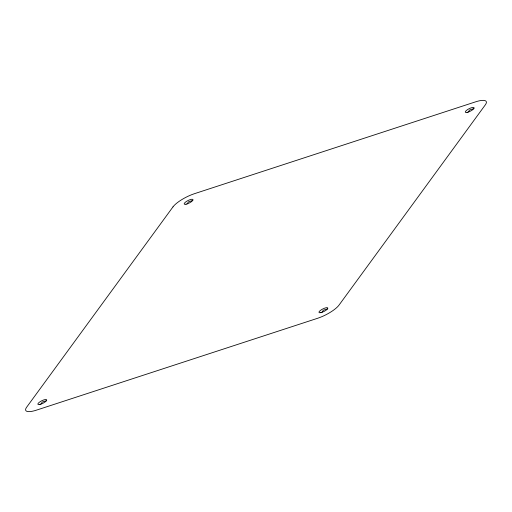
<?xml version="1.0" encoding="UTF-8"?>
<svg xmlns="http://www.w3.org/2000/svg" width="512" height="512" viewBox="0 0 512 512"><rect width="100%" height="100%" fill="white"/><g stroke="black" fill="none" stroke-linecap="round" stroke-linejoin="round"><path stroke-width="0.77" d="M40.717 404.218L42.298 402.048L46.464 400.691M187.014 203.955L188.595 201.792L192.762 200.429M321.818 312.378L323.405 310.208L327.565 308.851M468.122 112.115L469.702 109.952L473.869 108.589M172.979 206.893L26.682 407.155A18.547 5.203 -26.9 0 0 36.365 410.17L317.472 318.33A18.547 5.203 -26.9 0 0 339.021 305.107L485.318 104.845A18.547 5.203 -26.9 0 0 475.635 101.83L194.528 193.67A18.547 5.203 -26.9 0 0 172.979 206.893M467.098 112.39A4.947 1.389 -26.9 0 0 474.131 108.077A4.947 1.389 -26.9 0 0 467.878 109.382A4.947 1.389 -26.9 0 0 467.098 112.39M320.794 312.653A4.947 1.389 -26.9 0 0 327.834 308.333A4.947 1.389 -26.9 0 0 321.574 309.638A4.947 1.389 -26.9 0 0 320.794 312.653M39.693 404.493A4.947 1.389 -26.9 0 0 46.733 400.173A4.947 1.389 -26.9 0 0 40.474 401.478A4.947 1.389 -26.9 0 0 39.693 404.493M185.99 204.23A4.947 1.389 -26.9 0 0 193.03 199.917A4.947 1.389 -26.9 0 0 186.771 201.222A4.947 1.389 -26.9 0 0 185.99 204.23"/></g></svg>
